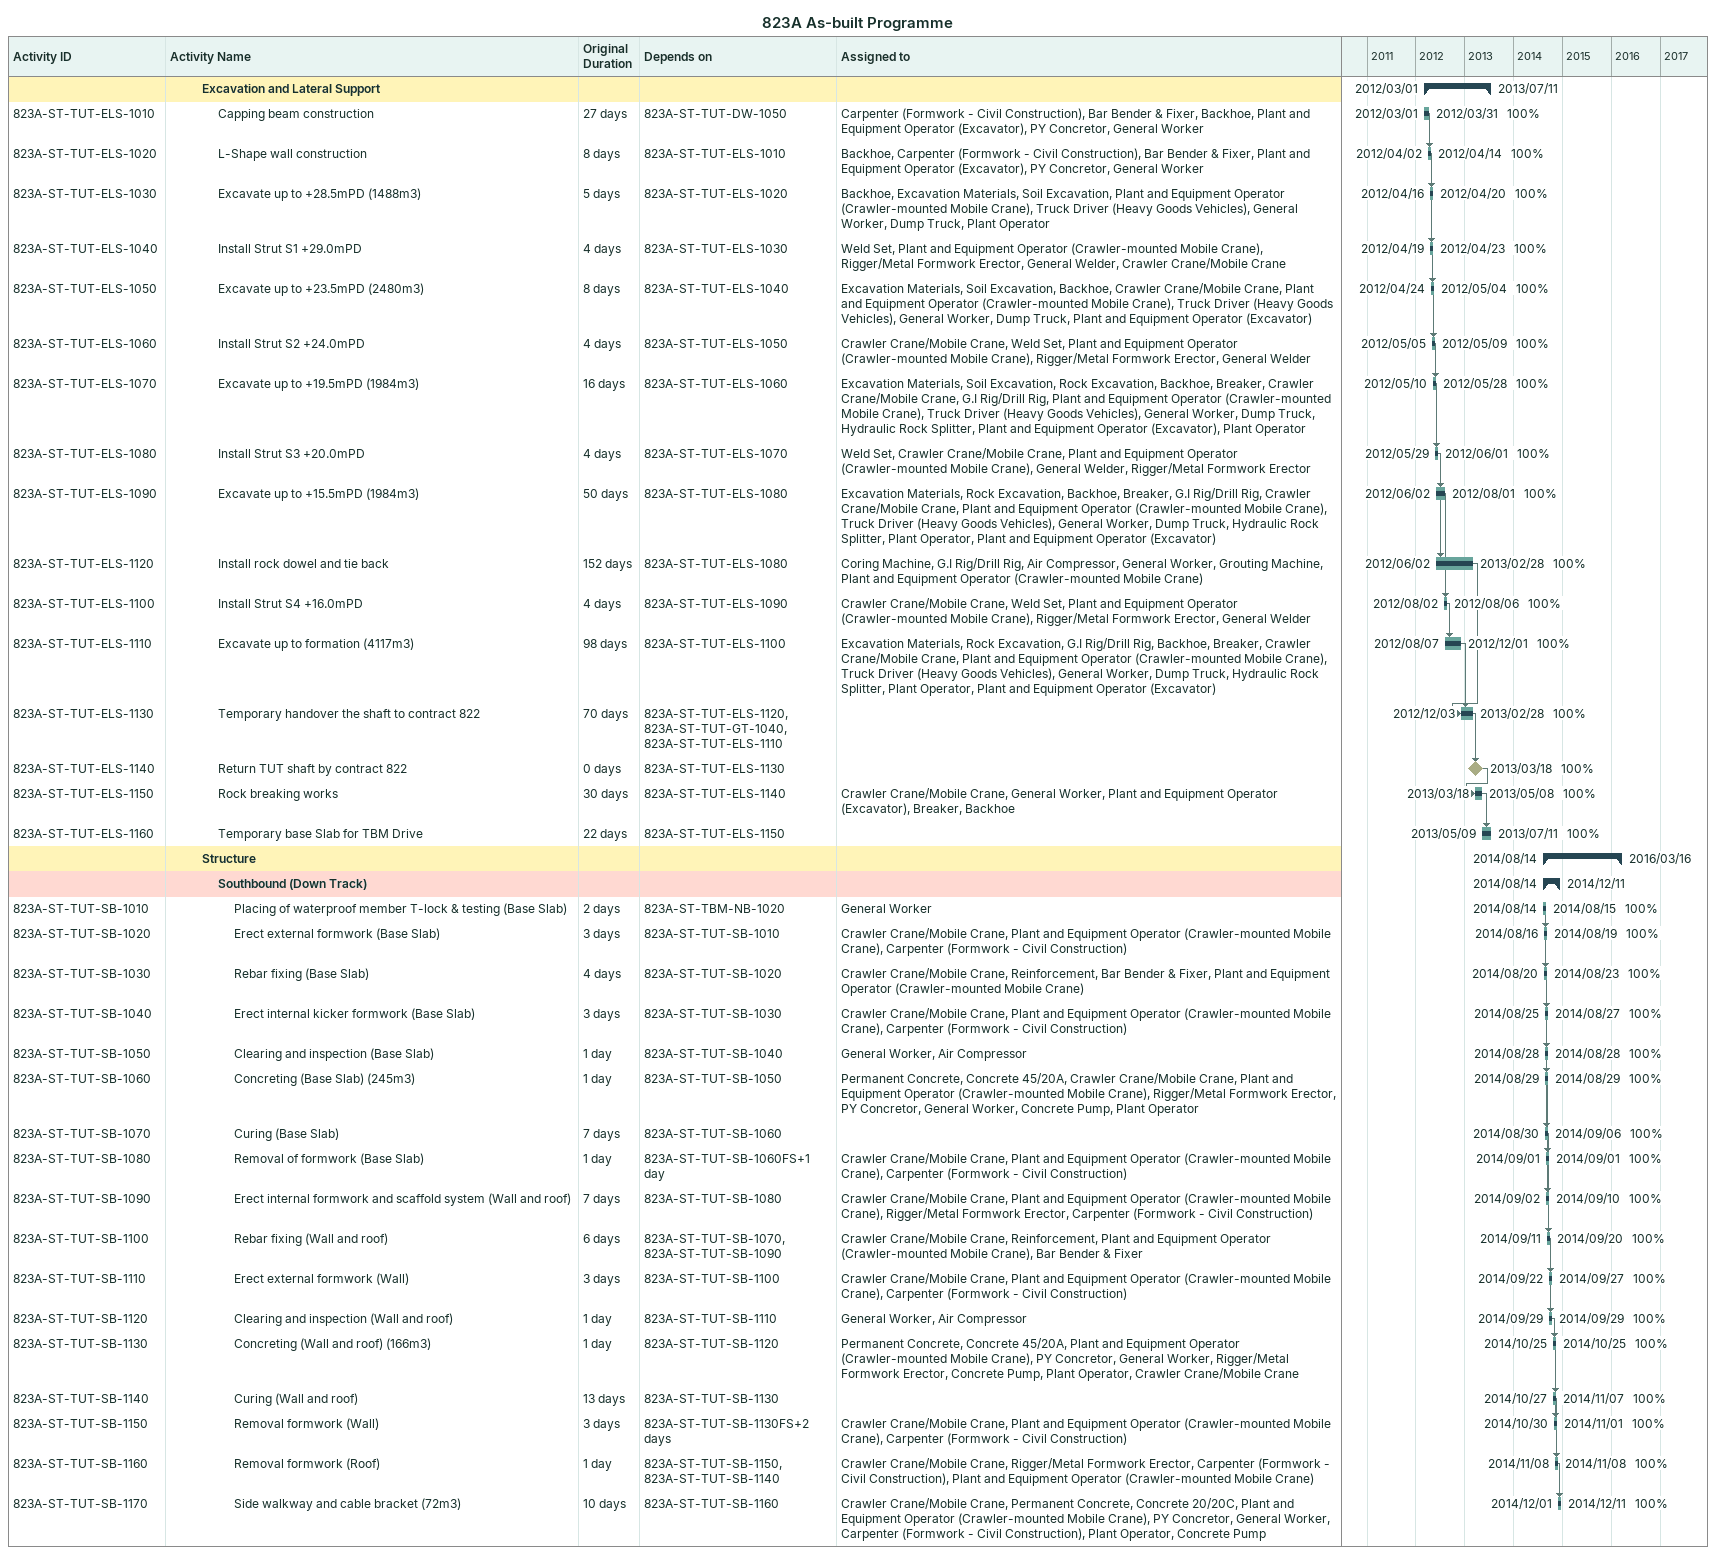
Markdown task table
823A As-built Programme

| ID | Level | Task | Original duration | Start | Finish | Predecessors | Resources | % complete |
|---|---|---|---|---|---|---|---|---|
|  | 3 | **Excavation and Lateral Support** |  | 2012-03-01 | 2013-07-11 |  |  |  |
| 823A-ST-TUT-ELS-1010 | 4 | Capping beam construction | 27d | 2012-03-01 | 2012-03-31 | 823A-ST-TUT-DW-1050 | Carpenter (Formwork - Civil Construction), Bar Bender & Fixer, Backhoe, Plant and Equipment Operator (Excavator), PY Concretor, General Worker | 100 |
| 823A-ST-TUT-ELS-1020 | 4 | L-Shape wall construction | 8d | 2012-04-02 | 2012-04-14 | 823A-ST-TUT-ELS-1010 | Backhoe, Carpenter (Formwork - Civil Construction), Bar Bender & Fixer, Plant and Equipment Operator (Excavator), PY Concretor, General Worker | 100 |
| 823A-ST-TUT-ELS-1030 | 4 | Excavate up to +28.5mPD (1488m3) | 5d | 2012-04-16 | 2012-04-20 | 823A-ST-TUT-ELS-1020 | Backhoe, Excavation Materials, Soil Excavation, Plant and Equipment Operator (Crawler-mounted Mobile Crane), Truck Driver (Heavy Goods Vehicles), General Worker, Dump Truck, Plant Operator | 100 |
| 823A-ST-TUT-ELS-1040 | 4 | Install Strut S1 +29.0mPD | 4d | 2012-04-19 | 2012-04-23 | 823A-ST-TUT-ELS-1030 | Weld Set, Plant and Equipment Operator (Crawler-mounted Mobile Crane), Rigger/Metal Formwork Erector, General Welder, Crawler Crane/Mobile Crane | 100 |
| 823A-ST-TUT-ELS-1050 | 4 | Excavate up to +23.5mPD (2480m3) | 8d | 2012-04-24 | 2012-05-04 | 823A-ST-TUT-ELS-1040 | Excavation Materials, Soil Excavation, Backhoe, Crawler Crane/Mobile Crane, Plant and Equipment Operator (Crawler-mounted Mobile Crane), Truck Driver (Heavy Goods Vehicles), General Worker, Dump Truck, Plant and Equipment Operator (Excavator) | 100 |
| 823A-ST-TUT-ELS-1060 | 4 | Install Strut S2 +24.0mPD | 4d | 2012-05-05 | 2012-05-09 | 823A-ST-TUT-ELS-1050 | Crawler Crane/Mobile Crane, Weld Set, Plant and Equipment Operator (Crawler-mounted Mobile Crane), Rigger/Metal Formwork Erector, General Welder | 100 |
| 823A-ST-TUT-ELS-1070 | 4 | Excavate up to +19.5mPD (1984m3) | 16d | 2012-05-10 | 2012-05-28 | 823A-ST-TUT-ELS-1060 | Excavation Materials, Soil Excavation, Rock Excavation, Backhoe, Breaker, Crawler Crane/Mobile Crane, G.I Rig/Drill Rig, Plant and Equipment Operator (Crawler-mounted Mobile Crane), Truck Driver (Heavy Goods Vehicles), General Worker, Dump Truck, Hydraulic Rock Splitter, Plant and Equipment Operator (Excavator), Plant Operator | 100 |
| 823A-ST-TUT-ELS-1080 | 4 | Install Strut S3 +20.0mPD | 4d | 2012-05-29 | 2012-06-01 | 823A-ST-TUT-ELS-1070 | Weld Set, Crawler Crane/Mobile Crane, Plant and Equipment Operator (Crawler-mounted Mobile Crane), General Welder, Rigger/Metal Formwork Erector | 100 |
| 823A-ST-TUT-ELS-1090 | 4 | Excavate up to +15.5mPD (1984m3) | 50d | 2012-06-02 | 2012-08-01 | 823A-ST-TUT-ELS-1080 | Excavation Materials, Rock Excavation, Backhoe, Breaker, G.I Rig/Drill Rig, Crawler Crane/Mobile Crane, Plant and Equipment Operator (Crawler-mounted Mobile Crane), Truck Driver (Heavy Goods Vehicles), General Worker, Dump Truck, Hydraulic Rock Splitter, Plant Operator, Plant and Equipment Operator (Excavator) | 100 |
| 823A-ST-TUT-ELS-1120 | 4 | Install rock dowel and tie back | 152d | 2012-06-02 | 2013-02-28 | 823A-ST-TUT-ELS-1080 | Coring Machine, G.I Rig/Drill Rig, Air Compressor, General Worker, Grouting Machine, Plant and Equipment Operator (Crawler-mounted Mobile Crane) | 100 |
| 823A-ST-TUT-ELS-1100 | 4 | Install Strut S4 +16.0mPD | 4d | 2012-08-02 | 2012-08-06 | 823A-ST-TUT-ELS-1090 | Crawler Crane/Mobile Crane, Weld Set, Plant and Equipment Operator (Crawler-mounted Mobile Crane), Rigger/Metal Formwork Erector, General Welder | 100 |
| 823A-ST-TUT-ELS-1110 | 4 | Excavate up to formation (4117m3) | 98d | 2012-08-07 | 2012-12-01 | 823A-ST-TUT-ELS-1100 | Excavation Materials, Rock Excavation, G.I Rig/Drill Rig, Backhoe, Breaker, Crawler Crane/Mobile Crane, Plant and Equipment Operator (Crawler-mounted Mobile Crane), Truck Driver (Heavy Goods Vehicles), General Worker, Dump Truck, Hydraulic Rock Splitter, Plant Operator, Plant and Equipment Operator (Excavator) | 100 |
| 823A-ST-TUT-ELS-1130 | 4 | Temporary handover the shaft to contract 822 | 70d | 2012-12-03 | 2013-02-28 | 823A-ST-TUT-ELS-1120, 823A-ST-TUT-GT-1040, 823A-ST-TUT-ELS-1110 |  | 100 |
| 823A-ST-TUT-ELS-1140 | 4 | Return TUT shaft by contract 822 | 0d | 2013-03-18 | 2013-03-18 | 823A-ST-TUT-ELS-1130 |  | 100 |
| 823A-ST-TUT-ELS-1150 | 4 | Rock breaking works | 30d | 2013-03-18 | 2013-05-08 | 823A-ST-TUT-ELS-1140 | Crawler Crane/Mobile Crane, General Worker, Plant and Equipment Operator (Excavator), Breaker, Backhoe | 100 |
| 823A-ST-TUT-ELS-1160 | 4 | Temporary base Slab for TBM Drive | 22d | 2013-05-09 | 2013-07-11 | 823A-ST-TUT-ELS-1150 |  | 100 |
|  | 3 | **Structure** |  | 2014-08-14 | 2016-03-16 |  |  |  |
|  | 4 | **Southbound (Down Track)** |  | 2014-08-14 | 2014-12-11 |  |  |  |
| 823A-ST-TUT-SB-1010 | 5 | Placing of waterproof member T-lock & testing (Base Slab) | 2d | 2014-08-14 | 2014-08-15 | 823A-ST-TBM-NB-1020 | General Worker | 100 |
| 823A-ST-TUT-SB-1020 | 5 | Erect external formwork (Base Slab) | 3d | 2014-08-16 | 2014-08-19 | 823A-ST-TUT-SB-1010 | Crawler Crane/Mobile Crane, Plant and Equipment Operator (Crawler-mounted Mobile Crane), Carpenter (Formwork - Civil Construction) | 100 |
| 823A-ST-TUT-SB-1030 | 5 | Rebar fixing (Base Slab) | 4d | 2014-08-20 | 2014-08-23 | 823A-ST-TUT-SB-1020 | Crawler Crane/Mobile Crane, Reinforcement, Bar Bender & Fixer, Plant and Equipment Operator (Crawler-mounted Mobile Crane) | 100 |
| 823A-ST-TUT-SB-1040 | 5 | Erect internal kicker formwork (Base Slab) | 3d | 2014-08-25 | 2014-08-27 | 823A-ST-TUT-SB-1030 | Crawler Crane/Mobile Crane, Plant and Equipment Operator (Crawler-mounted Mobile Crane), Carpenter (Formwork - Civil Construction) | 100 |
| 823A-ST-TUT-SB-1050 | 5 | Clearing and inspection (Base Slab) | 1d | 2014-08-28 | 2014-08-28 | 823A-ST-TUT-SB-1040 | General Worker, Air Compressor | 100 |
| 823A-ST-TUT-SB-1060 | 5 | Concreting (Base Slab) (245m3) | 1d | 2014-08-29 | 2014-08-29 | 823A-ST-TUT-SB-1050 | Permanent Concrete, Concrete 45/20A, Crawler Crane/Mobile Crane, Plant and Equipment Operator (Crawler-mounted Mobile Crane), Rigger/Metal Formwork Erector, PY Concretor, General Worker, Concrete Pump, Plant Operator | 100 |
| 823A-ST-TUT-SB-1070 | 5 | Curing (Base Slab) | 7d | 2014-08-30 | 2014-09-06 | 823A-ST-TUT-SB-1060 |  | 100 |
| 823A-ST-TUT-SB-1080 | 5 | Removal of formwork (Base Slab) | 1d | 2014-09-01 | 2014-09-01 | 823A-ST-TUT-SB-1060FS+1d | Crawler Crane/Mobile Crane, Plant and Equipment Operator (Crawler-mounted Mobile Crane), Carpenter (Formwork - Civil Construction) | 100 |
| 823A-ST-TUT-SB-1090 | 5 | Erect internal formwork and scaffold system (Wall and roof) | 7d | 2014-09-02 | 2014-09-10 | 823A-ST-TUT-SB-1080 | Crawler Crane/Mobile Crane, Plant and Equipment Operator (Crawler-mounted Mobile Crane), Rigger/Metal Formwork Erector, Carpenter (Formwork - Civil Construction) | 100 |
| 823A-ST-TUT-SB-1100 | 5 | Rebar fixing (Wall and roof) | 6d | 2014-09-11 | 2014-09-20 | 823A-ST-TUT-SB-1070, 823A-ST-TUT-SB-1090 | Crawler Crane/Mobile Crane, Reinforcement, Plant and Equipment Operator (Crawler-mounted Mobile Crane), Bar Bender & Fixer | 100 |
| 823A-ST-TUT-SB-1110 | 5 | Erect external formwork (Wall) | 3d | 2014-09-22 | 2014-09-27 | 823A-ST-TUT-SB-1100 | Crawler Crane/Mobile Crane, Plant and Equipment Operator (Crawler-mounted Mobile Crane), Carpenter (Formwork - Civil Construction) | 100 |
| 823A-ST-TUT-SB-1120 | 5 | Clearing and inspection (Wall and roof) | 1d | 2014-09-29 | 2014-09-29 | 823A-ST-TUT-SB-1110 | General Worker, Air Compressor | 100 |
| 823A-ST-TUT-SB-1130 | 5 | Concreting (Wall and roof) (166m3) | 1d | 2014-10-25 | 2014-10-25 | 823A-ST-TUT-SB-1120 | Permanent Concrete, Concrete 45/20A, Plant and Equipment Operator (Crawler-mounted Mobile Crane), PY Concretor, General Worker, Rigger/Metal Formwork Erector, Concrete Pump, Plant Operator, Crawler Crane/Mobile Crane | 100 |
| 823A-ST-TUT-SB-1140 | 5 | Curing (Wall and roof) | 13d | 2014-10-27 | 2014-11-07 | 823A-ST-TUT-SB-1130 |  | 100 |
| 823A-ST-TUT-SB-1150 | 5 | Removal formwork (Wall) | 3d | 2014-10-30 | 2014-11-01 | 823A-ST-TUT-SB-1130FS+2d | Crawler Crane/Mobile Crane, Plant and Equipment Operator (Crawler-mounted Mobile Crane), Carpenter (Formwork - Civil Construction) | 100 |
| 823A-ST-TUT-SB-1160 | 5 | Removal formwork (Roof) | 1d | 2014-11-08 | 2014-11-08 | 823A-ST-TUT-SB-1150, 823A-ST-TUT-SB-1140 | Crawler Crane/Mobile Crane, Rigger/Metal Formwork Erector, Carpenter (Formwork - Civil Construction), Plant and Equipment Operator (Crawler-mounted Mobile Crane) | 100 |
| 823A-ST-TUT-SB-1170 | 5 | Side walkway and cable bracket (72m3) | 10d | 2014-12-01 | 2014-12-11 | 823A-ST-TUT-SB-1160 | Crawler Crane/Mobile Crane, Permanent Concrete, Concrete 20/20C, Plant and Equipment Operator (Crawler-mounted Mobile Crane), PY Concretor, General Worker, Carpenter (Formwork - Civil Construction), Plant Operator, Concrete Pump | 100 |
